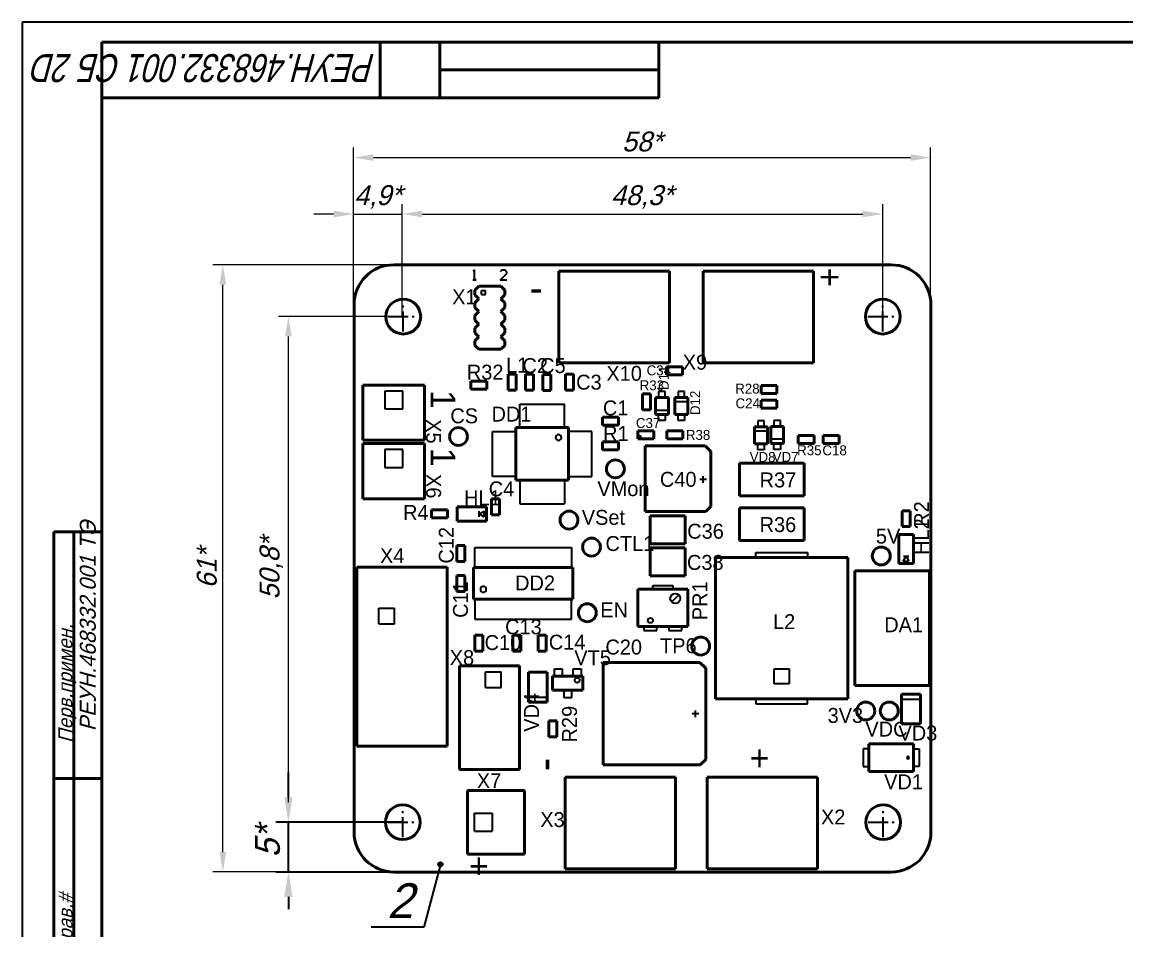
# Model space of a CAD drawing. Extents: x 22867 to 26480, y -1330 to -524.
# Drawn here: x 25871.6 to 26149.3, y -751.8 to -523.5 of the extents above; entities that cross this region are included whole.
import ezdxf

# ---------------------------------------------------------------- set-up
doc = ezdxf.new("R2010")
doc.units = 0
doc.header["$MEASUREMENT"] = 0
doc.linetypes.add('CNTR_ECKD_1', pattern=[7.5, 5, -1, 0.5, -1])
doc.layers.get('0').update_dxf_attribs({"linetype": 'CONTINUOUS', "lineweight": 50})
doc.layers.get('Defpoints').update_dxf_attribs({"color": 8, "linetype": 'CONTINUOUS'})
for name, color, linetype, lineweight in [('CENTER', 2, 'CNTR_ECKD_1', 35), ('CONTUR', 7, 'CONTINUOUS', 50), ('DIM', 1, 'CONTINUOUS', 35)]:
    doc.layers.add(name, color=color, linetype=linetype, lineweight=lineweight)
doc.layers.add('TEXT', color=1, linetype='CONTINUOUS')
doc.styles.add('ECKD', font='ec5cdwin.shx', dxfattribs={"oblique": 15})
doc.styles.get("Standard").update_dxf_attribs({"font": 'ec5cdwin.shx'})
doc.dimstyles.new('05', dxfattribs={"dimtxt": 5, "dimasz": 5, "dimexe": 2.5, "dimexo": 0, "dimgap": 1.5, "dimtad": 1, "dimtoh": 1, "dimlfac": 0.5, "dimtxsty": 'ECKD', "dimcen": -3, "dimdle": 1.25, "dimclrd": 256, "dimclre": 256, "dimclrt": 256, "dimaunit": 1, "dimadec": 0, "dimazin": 0, "dimtfac": 0.45, "dimtmove": 0, "dimatfit": 2, "dimfxl": 1, "dimtvp": 0.9, "dimtolj": 1, "dimtzin": 12, "dimarcsym": 1})

# ---------------------------------------------------------------- blocks, each defined once
blk = doc.blocks.new('*D291')
at = {"layer": 'Defpoints', "color": 0, "transparency": 16777216}
for p in [(26099.9, -557.58), (25954.91, -594.51), (26099.9, -594.51)]:
    blk.add_point(p, dxfattribs=at)
at = {"layer": 'DIM', "lineweight": -2, "transparency": 16777216}
for p, q in [((25954.91, -594.51), (25954.91, -555.08)), ((26099.9, -594.51), (26099.9, -555.08)), ((25959.91, -557.58), (26094.9, -557.58))]:
    blk.add_line(p, q, dxfattribs=at)
at = {"layer": 'DIM', "transparency": 16777216}
for points in [[(25959.91, -556.74), (25959.91, -558.41), (25954.91, -557.58)], [(26094.9, -556.74), (26094.9, -558.41), (26099.9, -557.58)]]:
    blk.add_solid(points, dxfattribs=at)
at = {"layer": 'DIM', "transparency": 16777216, "insert": (26027.41, -553.57), "char_height": 5, "attachment_point": 5, "style": 'ECKD'}
blk.add_mtext('\\A1;58*', dxfattribs=at)
blk = doc.blocks.new('*D295')
at = {"layer": 'Defpoints', "color": 0, "transparency": 16777216}
for p in [(25922.06, -584.51), (25964.9, -584.51), (25964.9, -737.01)]:
    blk.add_point(p, dxfattribs=at)
at = {"layer": 'DIM', "lineweight": -2, "transparency": 16777216}
for p, q in [((25964.9, -584.51), (25919.56, -584.51)), ((25922.06, -732.01), (25922.06, -589.51)), ((25964.9, -737.01), (25919.56, -737.01))]:
    blk.add_line(p, q, dxfattribs=at)
at = {"layer": 'DIM', "transparency": 16777216}
for points in [[(25921.23, -589.51), (25922.9, -589.51), (25922.06, -584.51)], [(25921.23, -732.01), (25922.9, -732.01), (25922.06, -737.01)]]:
    blk.add_solid(points, dxfattribs=at)
at = {"layer": 'DIM', "transparency": 16777216, "insert": (25918.05, -660.76), "char_height": 5, "attachment_point": 5, "rotation": 90, "style": 'ECKD'}
blk.add_mtext('\\A1;61*', dxfattribs=at)
blk = doc.blocks.new('*D292')
at = {"layer": 'Defpoints', "color": 0, "transparency": 16777216}
for p in [(25967.15, -571.75), (25954.91, -594.51), (25967.15, -597.51)]:
    blk.add_point(p, dxfattribs=at)
at = {"layer": 'DIM', "lineweight": -2, "transparency": 16777216}
for p, q in [((25949.91, -571.75), (25944.91, -571.75)), ((25954.91, -594.51), (25954.91, -569.25)), ((25954.91, -571.75), (25967.15, -571.75)), ((25967.15, -597.51), (25967.15, -569.25)), ((25972.15, -571.75), (25977.15, -571.75))]:
    blk.add_line(p, q, dxfattribs=at)
at = {"layer": 'DIM', "transparency": 16777216}
for points in [[(25949.91, -570.91), (25949.91, -572.58), (25954.91, -571.75)], [(25972.15, -570.91), (25972.15, -572.58), (25967.15, -571.75)]]:
    blk.add_solid(points, dxfattribs=at)
at = {"layer": 'DIM', "transparency": 16777216, "insert": (25961.03, -567.47), "char_height": 5, "attachment_point": 5, "style": 'ECKD'}
blk.add_mtext('\\A1;4,9*', dxfattribs=at)
blk = doc.blocks.new('*D293')
at = {"layer": 'Defpoints', "color": 0, "transparency": 16777216}
for p in [(26087.9, -571.75), (25967.15, -597.51), (26087.9, -597.51)]:
    blk.add_point(p, dxfattribs=at)
at = {"layer": 'DIM', "lineweight": -2, "transparency": 16777216}
for p, q in [((25967.15, -597.51), (25967.15, -569.25)), ((25972.15, -571.75), (26082.9, -571.75)), ((26087.9, -597.51), (26087.9, -569.25))]:
    blk.add_line(p, q, dxfattribs=at)
at = {"layer": 'DIM', "transparency": 16777216}
for points in [[(25972.15, -570.91), (25972.15, -572.58), (25967.15, -571.75)], [(26082.9, -570.91), (26082.9, -572.58), (26087.9, -571.75)]]:
    blk.add_solid(points, dxfattribs=at)
at = {"layer": 'DIM', "transparency": 16777216, "insert": (26027.4, -567.48), "char_height": 5, "attachment_point": 5, "style": 'ECKD'}
blk.add_mtext('\\A1;48,3*', dxfattribs=at)
blk = doc.blocks.new('*D294')
at = {"layer": 'Defpoints', "color": 0, "transparency": 16777216}
for p in [(25938.53, -597.51), (25967.15, -597.51), (25967.15, -724.51)]:
    blk.add_point(p, dxfattribs=at)
at = {"layer": 'DIM', "lineweight": -2, "transparency": 16777216}
for p, q in [((25967.15, -597.51), (25936.03, -597.51)), ((25938.53, -719.51), (25938.53, -602.51)), ((25967.15, -724.51), (25936.03, -724.51))]:
    blk.add_line(p, q, dxfattribs=at)
at = {"layer": 'DIM', "transparency": 16777216}
for points in [[(25937.7, -602.51), (25939.37, -602.51), (25938.53, -597.51)], [(25937.7, -719.51), (25939.37, -719.51), (25938.53, -724.51)]]:
    blk.add_solid(points, dxfattribs=at)
at = {"layer": 'DIM', "transparency": 16777216, "insert": (25934.26, -660.76), "char_height": 5, "attachment_point": 5, "rotation": 90, "style": 'ECKD'}
blk.add_mtext('\\A1;50,8*', dxfattribs=at)

msp = doc.modelspace()

# ---------------------------------------------------------------- hatches: boundary and pattern name
at = {"layer": 'DIM'}
msp.add_hatch(color=256, dxfattribs=at).paths.add_polyline_path([(25976.2, -735.112, 1), (25977.288, -735.112, 1)])

# ---------------------------------------------------------------- linework, layer by layer
for p, q in [((25976.618, -528.547), (25976.618, -542.547)), ((26031.617, -528.547), (26031.617, -542.547)), ((25976.618, -535.547), (26031.617, -535.547)), ((25965.031, -584.513), (26090.031, -584.513)), ((26006.531, -609.138), (26006.531, -586.138)), ((26006.531, -586.138), (26034.281, -586.138)), ((26034.281, -609.138), (26034.281, -586.138)), ((26042.781, -609.138), (26042.781, -586.138)), ((26042.781, -586.138), (26070.531, -586.138)), ((26070.531, -609.138), (26070.531, -586.138)), ((25985.419, -590.859), (25986.419, -589.859)), ((25985.419, -592.034), (25985.419, -590.859)), ((25986.419, -589.859), (25991.919, -589.859)), ((25991.919, -589.859), (25992.919, -590.859)), ((25992.919, -592.034), (25992.919, -590.859)), ((25985.419, -592.034), (25986.419, -593.034)), ((25985.419, -594.034), (25986.419, -593.034)), ((25985.419, -595.209), (25985.419, -594.034)), ((25991.919, -593.034), (25992.919, -592.034)), ((25991.919, -593.034), (25992.919, -594.034)), ((25992.919, -595.209), (25992.919, -594.034)), ((25955.035, -727.017), (25955.035, -594.509)), ((25985.419, -595.209), (25986.419, -596.209)), ((25985.419, -597.209), (25986.419, -596.209)), ((25991.919, -596.209), (25992.919, -595.209)), ((25991.919, -596.209), (25992.919, -597.209)), ((26100.031, -727.013), (26100.031, -594.513)), ((25985.419, -598.384), (25985.419, -597.209)), ((25985.419, -598.384), (25986.419, -599.384)), ((25985.419, -600.384), (25986.419, -599.384)), ((25991.919, -599.384), (25992.919, -598.384)), ((25991.919, -599.384), (25992.919, -600.384)), ((25992.919, -598.384), (25992.919, -597.209)), ((25985.419, -601.559), (25985.419, -600.384)), ((25985.419, -601.559), (25986.419, -602.559)), ((25991.919, -602.559), (25992.919, -601.559)), ((25992.919, -601.559), (25992.919, -600.384)), ((25985.419, -603.559), (25986.419, -602.559)), ((25985.419, -604.734), (25985.419, -603.559)), ((25985.419, -604.734), (25986.419, -605.734)), ((25991.919, -602.559), (25992.919, -603.559)), ((25991.919, -605.734), (25992.919, -604.734)), ((25992.919, -604.734), (25992.919, -603.559)), ((25986.419, -605.734), (25991.919, -605.734)), ((26006.531, -609.138), (26034.281, -609.138)), ((26033.599, -610.125), (26037.599, -610.125)), ((26033.599, -612.125), (26033.599, -610.125)), ((26037.599, -612.125), (26037.599, -610.125)), ((26042.781, -609.138), (26070.531, -609.138)), ((25993.781, -612.013), (25995.781, -612.013)), ((25993.781, -612.013), (25993.781, -616.013)), ((25995.781, -612.013), (25995.781, -616.013)), ((25998.118, -616.013), (25998.118, -612.013)), ((25998.118, -612.013), (26000.118, -612.013)), ((26000.118, -616.013), (26000.118, -612.013)), ((26002.451, -616.06), (26002.451, -612.06)), ((26002.451, -612.06), (26004.451, -612.06)), ((26004.451, -616.06), (26004.451, -612.06)), ((26008.156, -616.013), (26008.156, -612.013)), ((26008.156, -612.013), (26010.156, -612.013)), ((26010.156, -616.013), (26010.156, -612.013)), ((26033.599, -612.125), (26037.599, -612.125)), ((25957.281, -614.717), (25972.781, -614.717)), ((25957.281, -628.567), (25957.281, -614.717)), ((25972.781, -628.567), (25972.781, -614.717)), ((25984.418, -615.763), (25984.418, -613.763)), ((25984.418, -613.763), (25988.418, -613.763)), ((25984.418, -615.763), (25988.418, -615.763)), ((25988.418, -615.763), (25988.418, -613.763)), ((25993.781, -616.013), (25995.781, -616.013)), ((25998.118, -616.013), (26000.118, -616.013)), ((26002.451, -616.06), (26004.451, -616.06)), ((26008.156, -616.013), (26010.156, -616.013)), ((26057.321, -614.826), (26061.321, -614.826)), ((26057.321, -616.826), (26057.321, -614.826)), ((26061.321, -616.826), (26061.321, -614.826)), ((26029.546, -616.936), (26027.546, -616.936)), ((26027.546, -620.936), (26027.546, -616.936)), ((26029.546, -620.936), (26029.546, -616.936)), ((26030.778, -617.866), (26034.028, -617.866)), ((26030.778, -622.116), (26030.778, -617.866)), ((26030.778, -622.116), (26030.778, -617.866)), ((26034.028, -622.116), (26034.028, -617.866)), ((26035.675, -617.866), (26038.925, -617.866)), ((26035.675, -622.116), (26035.675, -617.866)), ((26038.925, -622.116), (26038.925, -617.866)), ((26038.925, -622.116), (26038.925, -617.866)), ((26057.321, -616.826), (26061.321, -616.826)), ((26057.321, -618.513), (26061.321, -618.513)), ((26057.321, -620.513), (26057.321, -618.513)), ((26061.321, -620.513), (26061.321, -618.513)), ((26029.546, -620.936), (26027.546, -620.936)), ((26057.321, -620.513), (26061.321, -620.513)), ((26017.468, -622.763), (26021.468, -622.763)), ((26017.468, -624.763), (26017.468, -622.763)), ((26021.468, -624.763), (26021.468, -622.763)), ((26030.778, -622.116), (26034.028, -622.116)), ((26035.675, -622.116), (26038.925, -622.116)), ((25995.668, -638.638), (25995.668, -625.388)), ((25995.668, -625.388), (26008.918, -625.388)), ((26008.918, -638.638), (26008.918, -625.388)), ((26017.468, -624.763), (26021.468, -624.763)), ((26026.343, -626.192), (26030.343, -626.192)), ((26026.343, -628.192), (26026.343, -626.192)), ((26030.343, -628.192), (26030.343, -626.192)), ((26033.678, -626.192), (26037.678, -626.192)), ((26033.678, -628.192), (26033.678, -626.192)), ((26037.678, -628.192), (26037.678, -626.192)), ((26055.696, -625.229), (26058.946, -625.229)), ((26055.696, -629.479), (26055.696, -625.229)), ((26058.946, -629.479), (26058.946, -625.229)), ((26058.946, -629.479), (26058.946, -625.229)), ((26059.755, -625.104), (26063.005, -625.104)), ((26059.755, -629.354), (26059.755, -625.104)), ((26059.755, -629.354), (26059.755, -625.104)), ((26063.005, -629.354), (26063.005, -625.104)), ((26066.663, -627.354), (26070.663, -627.354)), ((26066.663, -629.354), (26066.663, -627.354)), ((26070.663, -629.354), (26070.663, -627.354)), ((26072.912, -627.354), (26076.912, -627.354)), ((26072.912, -629.354), (26072.912, -627.354)), ((26076.912, -629.354), (26076.912, -627.354)), ((25957.281, -628.567), (25972.781, -628.567)), ((25957.281, -643.263), (25957.281, -629.413)), ((25957.281, -629.413), (25972.781, -629.413)), ((25972.781, -643.263), (25972.781, -629.413)), ((26017.468, -628.951), (26021.468, -628.951)), ((26017.468, -630.951), (26017.468, -628.951)), ((26021.468, -630.951), (26021.468, -628.951)), ((26026.343, -628.192), (26030.343, -628.192)), ((26028.235, -629.937), (26043.298, -629.937)), ((26028.235, -646.5), (26028.235, -629.937)), ((26033.678, -628.192), (26037.678, -628.192)), ((26043.298, -629.937), (26044.735, -631.375)), ((26055.696, -629.479), (26058.946, -629.479)), ((26059.755, -629.354), (26063.005, -629.354)), ((26066.663, -629.354), (26070.663, -629.354)), ((26072.912, -629.354), (26076.912, -629.354)), ((26017.468, -630.951), (26021.468, -630.951)), ((26044.735, -645.25), (26044.735, -631.375)), ((26051.906, -634.312), (26068.156, -634.312)), ((26051.906, -642.562), (26051.906, -634.312)), ((26068.156, -642.562), (26068.156, -634.312)), ((25995.668, -638.638), (26008.918, -638.638)), ((25957.281, -643.263), (25972.781, -643.263)), ((25989.593, -647.263), (25989.593, -643.263)), ((25989.593, -643.263), (25991.593, -643.263)), ((25991.593, -647.263), (25991.593, -643.263)), ((26051.906, -642.562), (26068.156, -642.562)), ((25974.534, -648.07), (25974.534, -646.07)), ((25974.534, -646.07), (25978.534, -646.07)), ((25978.534, -648.07), (25978.534, -646.07)), ((25980.989, -648.882), (25980.989, -645.257)), ((25980.989, -645.257), (25988.292, -645.257)), ((25988.292, -648.882), (25988.292, -645.257)), ((26028.235, -646.5), (26043.485, -646.5)), ((26043.485, -646.5), (26044.735, -645.25)), ((26051.906, -645.512), (26068.156, -645.512)), ((26051.906, -653.762), (26051.906, -645.512)), ((26068.156, -653.762), (26068.156, -645.512)), ((26092.781, -650.263), (26092.781, -646.263)), ((26092.781, -646.263), (26094.781, -646.263)), ((26094.781, -650.263), (26094.781, -646.263)), ((25974.534, -648.07), (25978.534, -648.07)), ((25980.989, -648.882), (25988.292, -648.882)), ((25989.593, -647.263), (25991.593, -647.263)), ((26029.466, -654.58), (26029.466, -647.58)), ((26029.466, -647.58), (26038.216, -647.58)), ((26038.216, -654.58), (26038.216, -647.58)), ((26091.968, -652.209), (26095.593, -652.209)), ((26091.968, -659.511), (26091.968, -652.209)), ((26092.781, -650.263), (26094.781, -650.263)), ((26095.593, -659.511), (26095.593, -652.209)), ((25980.863, -659.013), (25980.863, -655.013)), ((25980.863, -655.013), (25982.863, -655.013)), ((25982.863, -659.013), (25982.863, -655.013)), ((26029.466, -654.58), (26038.216, -654.58)), ((26051.906, -653.762), (26068.156, -653.762)), ((26029.466, -655.609), (26038.216, -655.609)), ((26029.466, -662.609), (26029.466, -655.609)), ((26038.216, -662.609), (26038.216, -655.609)), ((26045.906, -658.013), (26079.156, -658.013)), ((26045.906, -693.513), (26045.906, -658.013)), ((26079.156, -693.513), (26079.156, -658.013)), ((25955.743, -705.413), (25955.743, -660.463)), ((25955.743, -660.463), (25978.468, -660.463)), ((25978.468, -705.413), (25978.468, -660.463)), ((25980.863, -659.013), (25982.863, -659.013)), ((25985.031, -668.513), (25985.031, -660.513)), ((25985.031, -660.513), (26010.031, -660.513)), ((26010.031, -668.513), (26010.031, -660.513)), ((26091.968, -659.511), (26095.593, -659.511)), ((25980.863, -666.542), (25980.863, -662.542)), ((25980.863, -662.542), (25982.863, -662.542)), ((25982.863, -666.542), (25982.863, -662.542)), ((26029.466, -662.609), (26038.216, -662.609)), ((26099.618, -661.388), (26080.868, -661.388)), ((26080.868, -661.388), (26080.868, -690.138)), ((26099.618, -690.138), (26099.618, -661.388)), ((26026.33, -675.388), (26026.33, -666.013)), ((26026.33, -666.013), (26038.955, -666.013)), ((26038.955, -675.388), (26038.955, -666.013)), ((25980.863, -666.542), (25982.863, -666.542)), ((25985.031, -668.513), (26010.031, -668.513)), ((26026.33, -675.388), (26038.955, -675.388)), ((25985.418, -681.513), (25985.418, -677.513)), ((25985.418, -677.513), (25987.418, -677.513)), ((25987.418, -681.513), (25987.418, -677.513)), ((25994.943, -681.513), (25994.943, -677.513)), ((25994.943, -677.513), (25996.943, -677.513)), ((25996.943, -681.513), (25996.943, -677.513)), ((26001.293, -681.513), (26001.293, -677.513)), ((26001.293, -677.513), (26003.293, -677.513)), ((26003.293, -681.513), (26003.293, -677.513)), ((25985.418, -681.513), (25987.418, -681.513)), ((25994.943, -681.513), (25996.943, -681.513)), ((26001.293, -681.513), (26003.293, -681.513)), ((25981.531, -685.23), (25996.631, -685.23)), ((25981.531, -711.23), (25981.531, -685.23)), ((25996.631, -711.23), (25996.631, -685.23)), ((26017.656, -684.378), (26041.968, -684.378)), ((26017.656, -710.128), (26017.656, -684.378)), ((26041.968, -684.378), (26043.406, -685.816)), ((25998.855, -686.859), (26003.605, -686.859)), ((25998.855, -694.359), (25998.855, -686.859)), ((26003.605, -694.359), (26003.605, -686.859)), ((26004.948, -687.837), (26012.548, -687.837)), ((26004.948, -691.337), (26004.948, -687.837)), ((26012.548, -691.337), (26012.548, -687.837)), ((26043.406, -708.753), (26043.406, -685.816)), ((26004.948, -691.337), (26012.548, -691.337)), ((26080.868, -690.138), (26099.618, -690.138)), ((26045.906, -693.513), (26079.156, -693.513)), ((26092.656, -699.826), (26092.656, -692.326)), ((26092.656, -692.326), (26097.406, -692.326)), ((26097.406, -699.826), (26097.406, -692.326)), ((25998.855, -694.359), (26003.605, -694.359)), ((26004.031, -699.062), (26006.031, -699.062)), ((26004.031, -703.062), (26004.031, -699.062)), ((26006.031, -703.062), (26006.031, -699.062)), ((26092.656, -699.826), (26097.406, -699.826)), ((26004.031, -703.062), (26006.031, -703.062)), ((26084.406, -704.791), (26095.656, -704.791)), ((26084.406, -711.791), (26084.406, -704.791)), ((26095.656, -711.791), (26095.656, -704.791)), ((25955.743, -705.413), (25978.468, -705.413)), ((26017.656, -710.128), (26042.031, -710.128)), ((26042.031, -710.128), (26043.406, -708.753)), ((25981.531, -711.23), (25996.631, -711.23)), ((26008.107, -713.186), (26035.857, -713.186)), ((26008.107, -736.186), (26008.107, -713.186)), ((26035.857, -736.186), (26035.857, -713.186)), ((26043.781, -736.186), (26043.781, -713.186)), ((26043.781, -713.186), (26071.531, -713.186)), ((26071.531, -736.186), (26071.531, -713.186)), ((26084.406, -711.791), (26095.656, -711.791)), ((25983.531, -732.513), (25983.531, -716.513)), ((25983.531, -716.513), (25997.881, -716.513)), ((25997.881, -732.513), (25997.881, -716.513)), ((25983.531, -732.513), (25997.881, -732.513)), ((25965.031, -737.013), (26090.031, -737.013)), ((26008.107, -736.186), (26035.857, -736.186)), ((26043.781, -736.186), (26071.531, -736.186))]:
    msp.add_line(p, q)
for centre in [(25967.408, -597.513), (26087.904, -597.513), (25967.281, -724.513), (26088.031, -724.513)]:
    msp.add_circle(centre, 4.375)
for centre, radius, start, end in [((25965.031, -594.509), 9.996, 90.00131, 179.99891), ((26090.031, -594.513), 10, 0.00001, 90.00065), ((25981.281, -627.638), 2.25, 0, 180), ((25981.281, -627.638), 2.25, 180, 0), ((26020.722, -635.764), 2.25, 0, 180), ((26020.722, -635.764), 2.25, 180, 0), ((26009.069, -648.628), 2.25, 0, 180), ((26009.069, -648.628), 2.25, 180, 0), ((26014.726, -655.407), 2.25, 0, 180), ((26014.726, -655.407), 2.25, 180, 0), ((26087.531, -657.638), 2.25, 90, 270), ((26087.531, -657.638), 2.25, 270, 90), ((26013.656, -671.888), 2.25, 90, 270), ((26013.656, -671.888), 2.25, 270, 90), ((26013.656, -671.888), 2.25, 270, 90), ((26042.156, -680.263), 2.25, 0, 180), ((26042.156, -680.263), 2.25, 0, 180), ((26042.156, -680.263), 2.25, 180, 0), ((26042.156, -680.263), 2.25, 180, 0), ((26083.638, -696.566), 2.25, 0, 180), ((26083.638, -696.566), 2.25, 0, 180), ((26083.638, -696.566), 2.25, 180, 0), ((26083.638, -696.566), 2.25, 180, 0), ((26089.54, -696.566), 2.25, 90, 270), ((26089.54, -696.566), 2.25, 90, 270), ((26089.54, -696.566), 2.25, 270, 90), ((25965.031, -727.017), 9.996, 179.99997, 270.00043), ((26090.031, -727.013), 10, 269.99909, 360)]:
    msp.add_arc(centre, radius, start, end)
at = {"layer": 'CENTER'}
for p, q in [((25967.408, -601.263), (25967.408, -593.763)), ((26087.904, -601.263), (26087.904, -593.763)), ((25963.658, -597.513), (25971.158, -597.513)), ((26084.154, -597.513), (26091.654, -597.513)), ((25967.281, -728.263), (25967.281, -720.763)), ((26088.031, -728.263), (26088.031, -720.763)), ((25963.531, -724.513), (25971.031, -724.513)), ((26084.281, -724.513), (26091.781, -724.513))]:
    msp.add_line(p, q, dxfattribs=at)
at = {"layer": 'CONTUR'}
for p, q in [((26460.617, -528.547), (25891.617, -528.547)), ((25891.617, -528.547), (25891.617, -938.547)), ((25961.617, -542.547), (25961.617, -528.547)), ((25961.617, -542.547), (25961.617, -528.547)), ((25961.617, -542.547), (25961.617, -528.547)), ((25891.617, -542.547), (25961.617, -542.547)), ((25891.617, -542.547), (25961.617, -542.547)), ((25891.617, -542.547), (26031.617, -542.547)), ((25879.617, -773.547), (25879.617, -651.547)), ((25879.617, -651.547), (25891.617, -651.547)), ((25884.617, -773.547), (25884.617, -651.547)), ((25879.617, -713.547), (25891.617, -713.547))]:
    msp.add_line(p, q, dxfattribs=at)
at = {"layer": 'DIM'}
for p, q in [((26465.617, -523.547), (25871.617, -523.547)), ((25871.617, -523.547), (25871.617, -943.547)), ((25985.347, -585.764), (25984.931, -586.18)), ((25985.347, -588.263), (25985.347, -585.764)), ((25992.16, -585.826), (25991.743, -586.243)), ((25992.993, -585.826), (25992.16, -585.826)), ((25993.409, -586.243), (25992.993, -585.826)), ((25984.931, -588.263), (25985.764, -588.263)), ((25985.764, -588.263), (25985.347, -588.263)), ((25991.743, -588.326), (25993.409, -586.659)), ((25993.409, -588.326), (25991.743, -588.326)), ((25993.409, -586.659), (25993.409, -586.243)), ((25987.081, -590.946), (25988.081, -590.946)), ((25987.081, -591.946), (25987.081, -590.946)), ((25988.081, -591.946), (25988.081, -590.946)), ((25987.081, -591.946), (25988.081, -591.946)), ((25962.777, -616.213), (25962.777, -620.721)), ((25967.285, -616.213), (25962.777, -616.213)), ((25967.285, -620.721), (25967.285, -616.213)), ((26033.219, -616.362), (26031.586, -616.362)), ((26031.586, -616.362), (26031.586, -617.866)), ((26033.219, -617.866), (26033.219, -616.362)), ((26038.117, -616.362), (26036.484, -616.362)), ((26036.484, -616.362), (26036.484, -617.866)), ((26038.117, -617.866), (26038.117, -616.362)), ((26038.925, -618.912), (26035.675, -618.912)), ((25962.777, -620.721), (25967.285, -620.721)), ((25996.668, -625.388), (25996.668, -619.513)), ((25996.668, -619.513), (26007.918, -619.513)), ((26007.918, -625.388), (26007.918, -619.513)), ((26034.028, -621.07), (26030.778, -621.07)), ((26031.586, -623.62), (26031.586, -622.116)), ((26033.219, -623.62), (26031.586, -623.62)), ((26033.219, -622.116), (26033.219, -623.62)), ((26036.484, -623.62), (26036.484, -622.116)), ((26038.117, -623.62), (26036.484, -623.62)), ((26038.117, -622.116), (26038.117, -623.62)), ((26058.138, -623.725), (26056.505, -623.725)), ((26056.505, -623.725), (26056.505, -625.229)), ((26058.138, -625.229), (26058.138, -623.725)), ((26062.197, -623.6), (26060.564, -623.6)), ((26060.564, -623.6), (26060.564, -625.104)), ((26062.197, -625.104), (26062.197, -623.6)), ((25989.793, -637.638), (25989.793, -626.388)), ((25989.793, -626.388), (25995.668, -626.388)), ((26014.793, -626.388), (26008.918, -626.388)), ((26014.793, -637.638), (26014.793, -626.388)), ((26058.946, -626.275), (26055.696, -626.275)), ((26056.505, -630.983), (26056.505, -629.479)), ((26058.138, -629.479), (26058.138, -630.983)), ((26063.005, -628.309), (26059.755, -628.309)), ((26060.564, -630.858), (26060.564, -629.354)), ((26062.197, -629.354), (26062.197, -630.858)), ((25962.777, -630.909), (25962.777, -635.417)), ((25967.285, -630.909), (25962.777, -630.909)), ((25967.285, -635.417), (25967.285, -630.909)), ((26058.138, -630.983), (26056.505, -630.983)), ((26062.197, -630.858), (26060.564, -630.858)), ((25962.777, -635.417), (25967.285, -635.417)), ((25995.668, -637.638), (25989.793, -637.638)), ((26008.918, -637.638), (26014.793, -637.638)), ((26043.625, -638.437), (26041.959, -638.437)), ((26042.792, -639.27), (26042.792, -637.604)), ((25996.668, -638.638), (25996.668, -644.513)), ((26007.918, -638.638), (26007.918, -644.513)), ((25986.486, -647.768), (25986.486, -646.371)), ((25986.5, -647.047), (25987.756, -646.371)), ((25987.756, -647.832), (25987.756, -646.371)), ((25996.668, -644.513), (26007.918, -644.513)), ((25986.5, -647.047), (25987.756, -647.832)), ((25985.352, -660.513), (25985.352, -655.51)), ((25985.352, -655.51), (26009.71, -655.51)), ((26009.71, -655.51), (26009.71, -660.513)), ((26056.027, -658.013), (26056.027, -656.759)), ((26056.027, -656.759), (26069.035, -656.759)), ((26069.035, -656.759), (26069.035, -658.013)), ((26093.019, -658.976), (26093.804, -657.72)), ((26093.082, -657.706), (26094.479, -657.706)), ((26093.804, -657.72), (26094.479, -658.976)), ((26093.019, -658.976), (26094.479, -658.976)), ((26030.143, -666.013), (26030.143, -665.076)), ((26030.143, -665.076), (26035.143, -665.076)), ((26035.143, -665.076), (26035.143, -666.013)), ((25985.352, -668.513), (25985.352, -673.516)), ((26009.71, -673.516), (26009.71, -668.513)), ((26034.884, -669.183), (26036.652, -667.415)), ((25961.271, -674.678), (25961.271, -670.753)), ((25961.271, -670.753), (25965.196, -670.753)), ((25965.196, -674.678), (25965.196, -670.753)), ((25961.271, -674.678), (25965.196, -674.678)), ((25985.352, -673.516), (26009.71, -673.516)), ((26027.893, -675.388), (26027.893, -676.326)), ((26027.893, -676.326), (26031.143, -676.326)), ((26031.143, -676.326), (26031.143, -675.388)), ((26034.143, -675.388), (26034.143, -676.326)), ((26034.143, -676.326), (26037.393, -676.326)), ((26037.393, -676.326), (26037.393, -675.388)), ((25988.068, -690.667), (25988.068, -686.742)), ((25988.068, -686.742), (25991.993, -686.742)), ((25991.993, -690.667), (25991.993, -686.742)), ((26005.373, -687.837), (26005.373, -685.962)), ((26005.373, -685.962), (26007.373, -685.962)), ((26007.373, -685.962), (26007.373, -687.837)), ((26010.123, -687.837), (26010.123, -685.962)), ((26010.123, -685.962), (26012.123, -685.962)), ((26012.123, -685.962), (26012.123, -687.837)), ((26060.656, -689.763), (26060.656, -686.013)), ((26060.656, -686.013), (26064.406, -686.013)), ((26064.406, -686.013), (26064.406, -689.763)), ((25988.068, -690.667), (25991.993, -690.667)), ((26007.748, -691.337), (26007.748, -693.212)), ((26009.748, -693.212), (26009.748, -691.337)), ((26064.406, -689.763), (26060.656, -689.763)), ((25998.855, -693.109), (26003.605, -693.109)), ((26007.748, -693.212), (26009.748, -693.212)), ((26056.027, -693.513), (26056.027, -694.767)), ((26069.035, -694.767), (26069.035, -693.513)), ((26092.656, -693.576), (26097.406, -693.576)), ((26040.846, -698.118), (26040.846, -696.452)), ((26056.027, -694.767), (26069.035, -694.767)), ((26041.679, -697.285), (26040.013, -697.285)), ((26084.406, -706.099), (26082.964, -706.099)), ((26082.964, -706.099), (26082.964, -710.482)), ((26095.656, -706.099), (26097.097, -706.099)), ((26097.097, -706.099), (26097.097, -710.482)), ((26082.964, -710.482), (26084.406, -710.482)), ((26097.097, -710.482), (26095.656, -710.482)), ((25938.532, -718.263), (25938.532, -712.013)), ((25967.154, -724.513), (25935.407, -724.513)), ((25938.532, -737.013), (25938.532, -724.513)), ((25985.277, -722.259), (25989.785, -722.259)), ((25985.277, -726.767), (25985.277, -722.259)), ((25989.785, -722.259), (25989.785, -726.767)), ((25985.277, -726.767), (25989.785, -726.767)), ((25976.744, -735.112), (25972.618, -750.842)), ((25964.904, -737.013), (25935.407, -737.013)), ((25938.532, -743.263), (25938.532, -746.345)), ((25972.618, -750.842), (25959.333, -750.842))]:
    msp.add_line(p, q, dxfattribs=at)
for centre, radius in [((26026.772, -627.714), 0.364), ((26035.768, -668.299), 1.25), ((26029.518, -673.812), 0.625), ((26011.123, -688.849), 0.625), ((25976.744, -735.112), 0.544)]:
    msp.add_circle(centre, radius, dxfattribs=at)
for centre, radius, start, end in [((26006.418, -627.888), 0.75, 90, 270), ((26006.418, -627.888), 0.75, 270, 90), ((25987.531, -666.013), 0.75, 90, 270), ((25987.531, -666.013), 0.75, 270, 90), ((26094.243, -708.291), 0.313, 0, 180), ((26094.243, -708.291), 0.313, 180, 0)]:
    msp.add_arc(centre, radius, start, end, dxfattribs=at)
for points in [[(25937.49, -718.263), (25939.574, -718.263), (25938.532, -724.513)], [(25937.49, -743.263), (25939.574, -743.263), (25938.532, -737.013)]]:
    msp.add_solid(points, dxfattribs=at)

# ---------------------------------------------------------------- texts
at = {"layer": 'DIM', "style": 'ECKD', "oblique": 15, "width": 0.8}
msp.add_text('РЕУН.468332.001 СБ 2D', height=7, rotation=180, dxfattribs=at).set_placement((25960.537, -531.593))
at = {"layer": 'DIM'}
for s, height, rotation, p in [('+', 6.25, 90, (26077.563, -590.081)), ('-', 7.5, 180, (26002.506, -588.193)), ('D11', 2.5, 90, (26034.114, -615.954)), ('D12', 2.5, 90, (26042.012, -622.248)), ('1', 6.25, 270, (25974.271, -616.005)), ('X5', 3.75, 270, (25973.15, -623.275)), ('1', 6.25, 270, (25974.271, -630.506)), ('X6', 3.75, 270, (25973.163, -637.047)), ('R2', 3.75, 90, (26099.529, -650.307)), ('HL2', 3.75, 90, (26099.529, -657.376)), ('C12', 3.75, 90, (25980.096, -659.547)), ('C11', 3.75, 90, (25983.659, -673.186)), ('PR1', 3.75, 90, (26043.795, -673.776)), ('VD4', 3.75, 90, (26001.505, -701.788)), ('R29', 3.75, 90, (26011.052, -704.478)), ('-', 7.5, 90, (26006.556, -711.676)), ('+', 6.25, 180, (25988.85, -732.543))]:
    msp.add_text(s, height=height, rotation=rotation, dxfattribs=at).set_placement(p)
for s, height, p in [('X1', 3.75, (25979.693, -594.433)), ('L1', 3.75, (25993.247, -611.579)), ('С2', 3.75, (25997.358, -611.692)), ('С5', 3.75, (26001.808, -611.692)), ('X9', 3.75, (26037.649, -610.855)), ('R32', 3.75, (25983.39, -613.345)), ('X10', 3.75, (26018.457, -613.644)), ('C34', 2.5, (26028.562, -612.271)), ('С3', 3.75, (26010.857, -615.859)), ('R33', 2.5, (26026.82, -616.021)), ('R28', 2.5, (26050.822, -616.857)), ('С1', 3.75, (26017.582, -622.323)), ('C24', 2.5, (26050.914, -620.545)), ('CS', 3.75, (25979.24, -624.315)), ('DD1', 3.75, (25989.593, -623.869)), ('R1', 3.75, (26017.633, -628.746)), ('R35', 2.5, (26066.389, -632.324)), ('C18', 2.5, (26072.743, -632.344)), ('VD8', 2.5, (26054.462, -634.032)), ('VD7', 2.5, (26060.241, -634.01)), ('С40', 3.75, (26031.902, -640.259)), ('R37', 3.75, (26056.964, -640.411)), ('HL1', 3.75, (25982.679, -644.888)), ('С4', 3.75, (25988.891, -642.662)), ('VMon', 3.75, (26016.187, -642.598)), ('R4', 3.75, (25967.364, -648.577)), ('VSet', 3.75, (26012.269, -649.814)), ('С36', 3.75, (26038.773, -653.297)), ('R36', 3.75, (26056.964, -651.625)), ('5V', 3.75, (26086.181, -654.52)), ('CTL1', 3.75, (26018.224, -656.384)), ('X4', 3.75, (25961.561, -659.428)), ('С38', 3.75, (26038.705, -661.134)), ('DD2', 3.75, (25995.517, -666.292)), ('EN', 3.75, (26016.922, -673.072)), ('С13', 3.75, (25992.999, -677.312)), ('L2', 3.75, (26060.33, -676.013)), ('DA1', 3.75, (26088.281, -676.794)), ('С10', 3.75, (25987.842, -681.257)), ('С14', 3.75, (26003.993, -681.158)), ('С20', 3.75, (26018.209, -682.385)), ('TP6', 3.75, (26031.933, -682.054)), ('X8', 3.75, (25979.095, -685.037)), ('VT5', 3.75, (26010.397, -685.073)), ('3V3', 3.75, (26074.053, -699.567)), ('VDC', 3.75, (26083.537, -702.991)), ('VD3', 3.75, (26091.852, -703.984)), ('+', 6.25, (26054.511, -711.483)), ('X7', 3.75, (25985.897, -715.953)), ('VD1', 3.75, (26088.257, -716.238)), ('X2', 3.75, (26072.382, -725.077)), ('X3', 3.75, (26001.845, -725.724))]:
    msp.add_text(s, height=height, dxfattribs=at).set_placement(p)
at = {"layer": 'DIM', "text_generation_flag": 6}
for s, p in [('C37', (26025.877, -625.489)), ('R38', (26038.433, -628.48))]:
    msp.add_text(s, height=2.5, rotation=180, dxfattribs=at).set_placement(p)
at = {"layer": 'DIM', "style": 'ECKD', "oblique": 15}
for s, height, p in [('РЕУН.468332.001 ТЭ', 4, (25890.126, -701.649)), ('Перв.примен.', 3.5, (25884.21, -704.549)), ('Справ.#', 3.5, (25884.283, -759.913))]:
    msp.add_text(s, height=height, rotation=90, dxfattribs=at).set_placement(p)
at = {"layer": 'DIM', "insert": (25933.308, -729.453), "char_height": 6.25, "attachment_point": 5, "rotation": 90, "style": 'ECKD'}
msp.add_mtext('\\A1;5*', dxfattribs=at)
at = {"layer": 'TEXT', "style": 'ECKD', "oblique": 15}
msp.add_text('2', height=8.75, dxfattribs=at).set_placement((25963.35, -748.601))

# ---------------------------------------------------------------- dimensions: what is measured, and where the dimension line sits
at = {"layer": 'DIM'}
for base, p1, p2, text, picture, middle in [((26099.904, -557.575), (25954.908, -594.509), (26099.904, -594.513), '58*', '*D291', (26027.406, -557.575)), ((25967.154, -571.746), (25954.908, -594.509), (25967.154, -597.513), '4,9*', '*D292', (25961.031, -571.746)), ((26087.904, -571.746), (25967.154, -597.513), (26087.904, -597.513), '48,3*', '*D293', (26027.404, -571.746))]:
    dim = msp.add_linear_dim(base=base, p1=p1, p2=p2, text=text, dimstyle='05', dxfattribs=at)
    dim.commit()
    dim.dimension.update_dxf_attribs({"geometry": picture, "text_midpoint": middle, "dimtype": 160})
for base, p1, p2, text, picture, middle in [((25922.062, -584.513), (25964.904, -737.013), (25964.904, -584.513), '61*', '*D295', (25922.062, -660.763)), ((25938.532, -597.513), (25967.154, -724.513), (25967.154, -597.513), '50,8*', '*D294', (25938.532, -660.763))]:
    dim = msp.add_linear_dim(base=base, p1=p1, p2=p2, angle=90, text=text, dimstyle='05', dxfattribs=at)
    dim.commit()
    dim.dimension.update_dxf_attribs({"geometry": picture, "text_midpoint": middle, "dimtype": 160})

doc.saveas('drawing.dxf')
